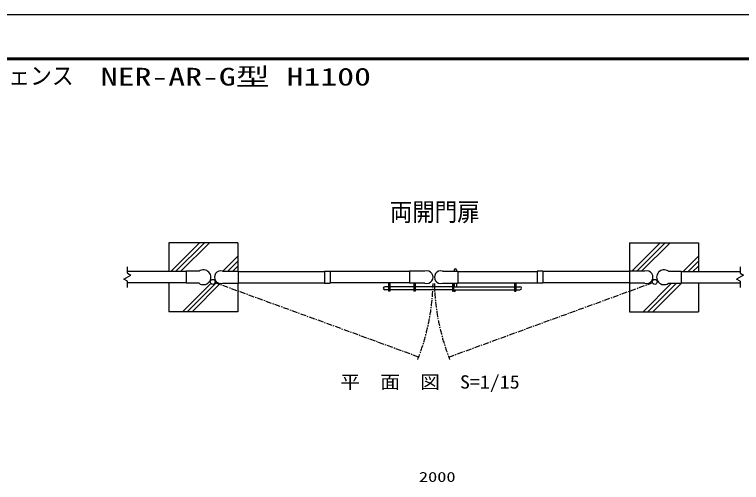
# Model space of a CAD drawing. Units: millimetres, scale not verified. Extents: x -4455 to 4455, y -3150 to 3150.
# Drawn here: x -429 to 2727, y 1119 to 3150 of the extents above; entities that cross this region are included whole.
import ezdxf
from ezdxf.enums import TextEntityAlignment as Align

# ---------------------------------------------------------------- set-up
doc = ezdxf.new("R2010")
doc.units = ezdxf.units.MM
doc.header["$LTSCALE"] = 20
doc.linetypes.add('USER1', pattern=[2, 1.25, -0.25, 0.25, -0.25])
for name, color, linetype, lineweight in [('0-0_1', 7, 'Continuous', 25), ('0-1_0', 7, 'Continuous', 25), ('0-4_EXTCNT-LMEC0', 1, 'Continuous', 25)]:
    doc.layers.add(name, color=color, linetype=linetype, lineweight=lineweight)
doc.layers.add('0-3_10', color=7, linetype='Continuous')
doc.styles.add('ＭＳ ゴシック', font='')
doc.styles.get('ＭＳ ゴシック').set_extended_font_data('MS Gothic')

msp = doc.modelspace()

# ---------------------------------------------------------------- linework, layer by layer
at = {"layer": '0-0_1'}
for p, q in [((541.15, 2159.5), (241.15, 2159.5)), ((241.15, 2159.5), (241.15, 2033.8)), ((541.15, 2159.5), (541.15, 2035.8)), ((2241.15, 2159.5), (2541.15, 2159.5)), ((2241.15, 2159.5), (2241.15, 2035.8)), ((2541.15, 2159.5), (2541.15, 2033.8)), ((316.15, 2033.8), (61.3, 2033.8)), ((372.49, 2035.8), (316.15, 2035.8)), ((316.15, 2035.8), (316.15, 1983.2)), ((474.24, 2035.8), (541.55, 2035.8)), ((541.55, 2035.8), (541.55, 1983.2)), ((541.55, 2033.8), (917.43, 2033.8)), ((917.43, 2035.8), (941.68, 2035.8)), ((917.43, 2035.8), (917.43, 1983.2)), ((941.68, 2035.8), (941.68, 1983.2)), ((1285.75, 2033.8), (941.68, 2033.8)), ((1353.07, 2035.8), (1285.75, 2035.8)), ((1285.75, 2035.8), (1285.75, 1983.2)), ((1429.24, 2035.8), (1496.55, 2035.8)), ((1479.75, 2040.8), (1479.75, 2035.8)), ((1489.75, 2040.8), (1489.75, 2035.8)), ((1496.55, 2035.8), (1496.55, 1983.2)), ((1496.55, 2033.8), (1840.63, 2033.8)), ((1864.88, 2035.8), (1840.63, 2035.8)), ((1840.63, 2035.8), (1840.63, 1983.2)), ((1864.88, 2035.8), (1864.88, 1983.2)), ((2240.75, 2033.8), (1864.88, 2033.8)), ((2308.07, 2035.8), (2240.75, 2035.8)), ((2240.75, 2035.8), (2240.75, 1983.2)), ((2409.82, 2035.8), (2466.15, 2035.8)), ((2466.15, 2035.8), (2466.15, 1983.2)), ((2466.15, 2033.8), (2721, 2033.8)), ((316.15, 1985.2), (61.3, 1985.2)), ((241.15, 1985.2), (241.15, 1859.5)), ((372.49, 1983.2), (316.15, 1983.2)), ((474.24, 1983.2), (541.55, 1983.2)), ((541.15, 1983.2), (541.15, 1859.5)), ((541.55, 1985.2), (917.43, 1985.2)), ((917.43, 1983.2), (941.68, 1983.2)), ((1285.75, 1985.2), (941.68, 1985.2)), ((1195.05, 1968.45), (1178.75, 1968.45)), ((1195.05, 1985.2), (1195.05, 1949.2)), ((1200.05, 1985.2), (1200.05, 1949.2)), ((1305.05, 1968.45), (1200.05, 1968.45)), ((1353.07, 1983.2), (1285.75, 1983.2)), ((1305.05, 1983.2), (1305.05, 1949.2)), ((1310.05, 1983.2), (1310.05, 1949.2)), ((1472.25, 1968.45), (1310.05, 1968.45)), ((1429.24, 1983.2), (1496.55, 1983.2)), ((1472.25, 1983.2), (1472.25, 1949.2)), ((1477.25, 1983.2), (1477.25, 1949.2)), ((1477.25, 1968.45), (1742.25, 1968.45)), ((1479.75, 1983.2), (1479.75, 1968.45)), ((1489.75, 1983.2), (1489.75, 1968.45)), ((1496.55, 1985.2), (1840.63, 1985.2)), ((1742.25, 1985.2), (1742.25, 1949.2)), ((1747.25, 1985.2), (1747.25, 1949.2)), ((1747.25, 1968.45), (1765.75, 1968.45)), ((1864.88, 1983.2), (1840.63, 1983.2)), ((2240.75, 1985.2), (1864.88, 1985.2)), ((2308.07, 1983.2), (2240.75, 1983.2)), ((2241.15, 1983.2), (2241.15, 1859.5)), ((2409.82, 1983.2), (2466.15, 1983.2)), ((2466.15, 1985.2), (2721, 1985.2)), ((2541.15, 1985.2), (2541.15, 1859.5)), ((1195.05, 1955.45), (1178.75, 1955.45)), ((1200.05, 1949.2), (1195.05, 1949.2)), ((1305.05, 1955.45), (1200.05, 1955.45)), ((1310.05, 1949.2), (1305.05, 1949.2)), ((1472.25, 1955.45), (1310.05, 1955.45)), ((1472.25, 1949.2), (1477.25, 1949.2)), ((1477.25, 1955.45), (1742.25, 1955.45)), ((1484.75, 1955.45), (1484.75, 1949.45)), ((1742.25, 1949.2), (1747.25, 1949.2)), ((1747.25, 1955.45), (1765.75, 1955.45)), ((541.15, 1859.5), (241.15, 1859.5)), ((2241.15, 1859.5), (2541.15, 1859.5))]:
    msp.add_line(p, q, dxfattribs=at)
at = {"layer": '0-0_1', "color": 2}
for p, q in [((374.94, 2159.5), (249.24, 2033.8)), ((270.45, 2033.8), (396.15, 2159.5)), ((417.37, 2159.5), (291.67, 2033.8)), ((2374.94, 2159.5), (2251.24, 2035.8)), ((2272.45, 2035.8), (2396.15, 2159.5)), ((2417.37, 2159.5), (2293.67, 2035.8)), ((541.15, 2100.71), (476.24, 2035.8)), ((2541.15, 2100.71), (2474.24, 2033.8)), ((497.45, 2035.8), (541.15, 2079.5)), ((541.15, 2058.29), (518.67, 2035.8)), ((2495.45, 2033.8), (2541.15, 2079.5)), ((2541.15, 2058.29), (2516.67, 2033.8)), ((440.74, 2000.3), (438.28, 1997.84)), ((421.93, 1981.49), (299.94, 1859.5)), ((321.15, 1859.5), (444.85, 1983.2)), ((466.07, 1983.2), (342.37, 1859.5)), ((2423.64, 1983.2), (2299.94, 1859.5)), ((2321.15, 1859.5), (2444.85, 1983.2)), ((2468.07, 1985.2), (2342.37, 1859.5))]:
    msp.add_line(p, q, dxfattribs=at)
at = {"layer": '0-0_1', "color": 3, "linetype": 'USER1'}
for p, q in [((1325.82, 1663.05), (442.08, 1985.62)), ((1456.49, 1663.05), (2340.23, 1985.62))]:
    msp.add_line(p, q, dxfattribs=at)
at = {"layer": '0-0_1'}
msp.add_lwpolyline([(1479.75, 1955.45), (1479.75, 1949.45), (1484.75, 1949.45)], dxfattribs=at)
for centre in [(431.65, 1989.42), (2350.66, 1989.42)]:
    msp.add_circle(centre, 10.72, dxfattribs=at)
for centre, radius, start, end in [((391.15, 2009.5), 32.25, 234.63679, 125.36321), ((466.55, 2009.5), 27.4, 73.70962, 286.29067), ((1360.75, 2009.5), 27.4, 253.70947, 106.29053), ((1421.55, 2009.5), 27.4, 73.70962, 286.29067), ((1484.75, 2040.8), 5, 0, 180), ((2315.75, 2009.5), 27.4, 253.70947, 106.29053), ((2391.15, 2009.5), 32.25, 54.63694, 305.36336), ((1178.75, 1961.95), 6.5, 90, 270), ((1765.75, 1961.95), 6.5, 270, 90)]:
    msp.add_arc(centre, radius, start, end, dxfattribs=at)
at = {"layer": '0-0_1', "color": 3, "linetype": 'USER1'}
for centre, start, end in [((428.99, 2003.95), 338.52327, 358.72071), ((2353.32, 2003.95), 181.27915, 201.47658)]:
    msp.add_arc(centre, 959.59, start, end, dxfattribs=at)
at = {"layer": '0-1_0', "color": 3}
msp.add_lwpolyline([(-4455, 3150), (4455, 3150), (4455, -3150), (-4455, -3150)], close=True, dxfattribs=at)
at = {"layer": '0-1_0'}
for points in [[(-4155, 2962.5), (4155, 2962.5), (4155, -2962.5), (-4155, -2962.5)], [(-4153.13, 2960.62), (4153.12, 2960.62), (4153.12, -2960.63), (-4153.13, -2960.63)], [(-4151.25, 2958.75), (4151.25, 2958.75), (4151.25, -2958.75), (-4151.25, -2958.75)], [(-4149.38, 2956.87), (4149.37, 2956.87), (4149.37, -2956.88), (-4149.38, -2956.88)], [(-4147.5, 2955), (4147.5, 2955), (4147.5, -2955), (-4147.5, -2955)]]:
    msp.add_lwpolyline(points, close=True, dxfattribs=at)
at = {"layer": '0-4_EXTCNT-LMEC0', "color": 4}
for p, q in [((61.3, 2026.82), (61.3, 2054.5)), ((2721, 2054.5), (2721, 2026.82)), ((61.3, 2026.82), (76.3, 2018.16)), ((46.3, 2000.84), (76.3, 2018.16)), ((61.3, 1992.18), (46.3, 2000.84)), ((61.3, 1964.5), (61.3, 1992.18)), ((2721, 1992.18), (2706, 2000.84)), ((2721, 1992.18), (2721, 1964.5))]:
    msp.add_line(p, q, dxfattribs=at)
msp.add_lwpolyline([(2721, 2026.82), (2736, 2018.16), (2706, 2000.84)], dxfattribs=at)

# ---------------------------------------------------------------- texts
at = {"layer": '0-0_1', "style": 'ＭＳ ゴシック'}
for s, height, width, p in [('両開門扉', 79.33, 0.9, (1200.8, 2229.73)), ('平\u3000面\u3000図  S=1/15', 57.77, 1.1, (985.23, 1508.59))]:
    msp.add_text(s, height=height, dxfattribs=dict(at, width=width)).set_placement(p, align=Align.BOTTOM_LEFT)
at = {"layer": '0-3_10', "style": 'ＭＳ ゴシック'}
for s, width, p in [('積雪型フェンス', 0.9, (-833.56, 2822.73)), ('NER-AR-G型 H1100', 1.4, (-54.48, 2818.6))]:
    msp.add_text(s, height=76.97, dxfattribs=dict(at, width=width)).set_placement(p, align=Align.BOTTOM_LEFT)
at = {"layer": '0-4_EXTCNT-LMEC0', "color": 3, "style": 'ＭＳ ゴシック', "width": 1.35}
msp.add_text('2000', height=43.26, dxfattribs=at).set_placement((1327.03, 1108.02), align=Align.BOTTOM_LEFT)

doc.saveas('drawing.dxf')
